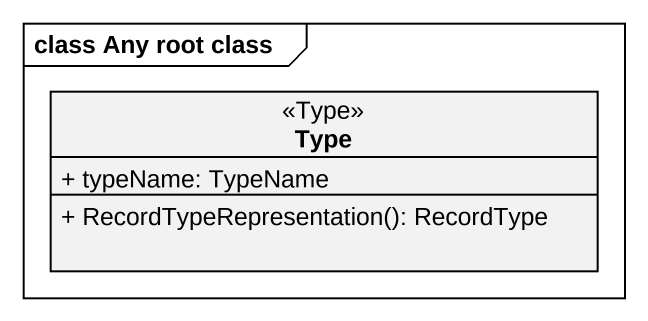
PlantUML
@startuml
mainframe class Any root class
hide circle
hide empty members
skinparam classAttributeIconSize 0
class Type <<Type>> {
  + typeName: TypeName
  + RecordTypeRepresentation(): RecordType
}
@enduml
